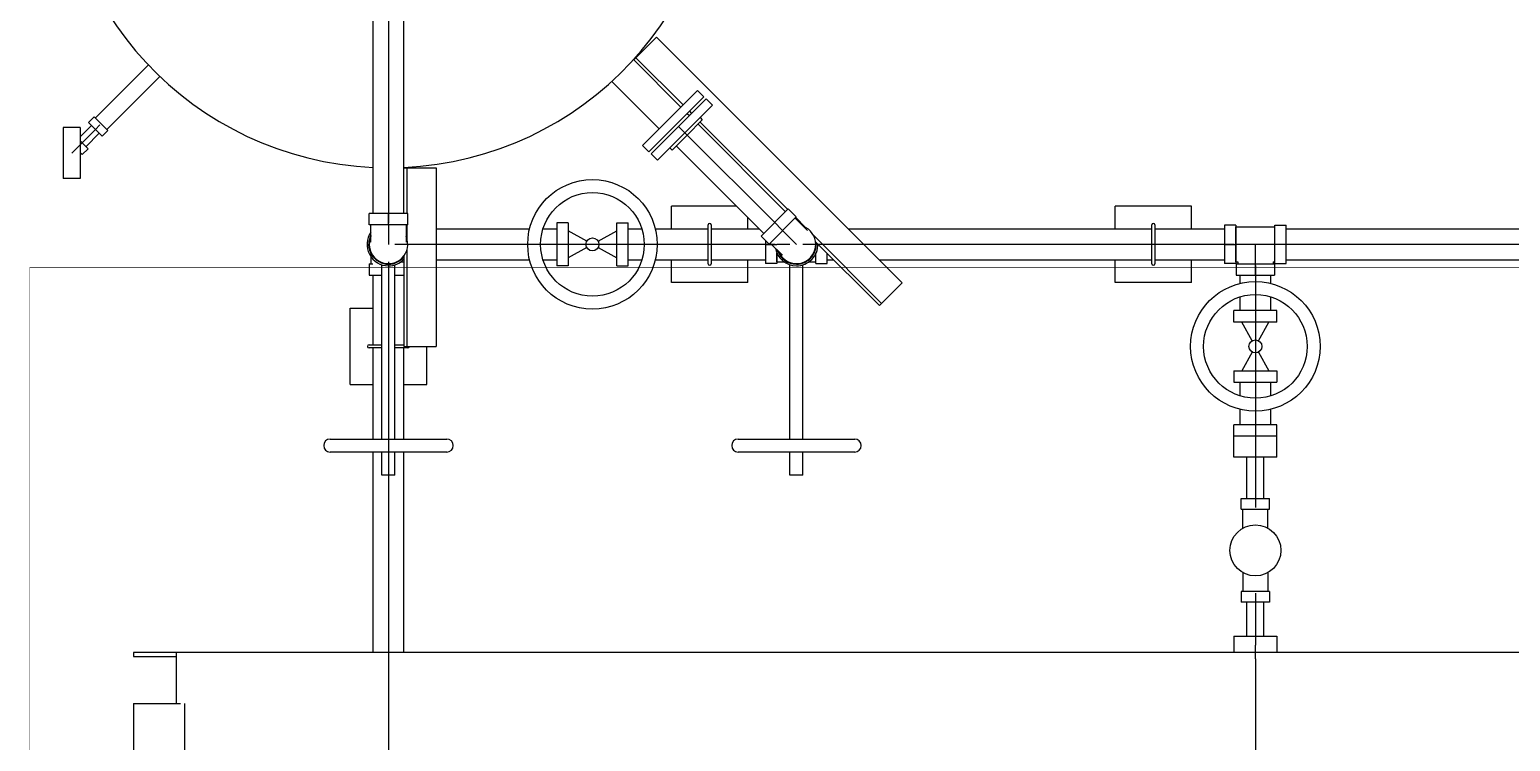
# Model space of a CAD drawing. Header units: inches. Extents: x 517790 to 538444, y 301815 to 302461.
# Drawn here: x 517917.665 to 517920.406, y 302317.719 to 302319.036 of the extents above; entities that cross this region are included whole.
import ezdxf

# ---------------------------------------------------------------- set-up
doc = ezdxf.new("R2010")
doc.units = ezdxf.units.IN
doc.header["$MEASUREMENT"] = 0
doc.layers.add('Layout', color=6, linetype='Continuous', lineweight=15)
doc.layers.add('硅胶总平面底图 工艺装置区', color=253, linetype='Continuous')

msp = doc.modelspace()

# ---------------------------------------------------------------- linework, layer by layer
at = {"layer": 'Layout', "color": 9, "const_width": 0.000914}
msp.add_lwpolyline([(517923.1468, 302310.3742), (517923.1468, 302318.5961), (517917.6656, 302318.5961), (517917.6656, 302310.3742)], close=True, dxfattribs=at)
at = {"layer": '硅胶总平面底图 工艺装置区', "color": 253, "linetype": 'Continuous', "lineweight": -3}
for p, q in [((517918.3009, 302318.6958), (517918.3009, 302319.3376)), ((517918.3294, 302319.3376), (517918.3294, 302318.6958)), ((517918.3579, 302318.6958), (517918.3579, 302319.3376)), ((517918.7874, 302318.9842), (517918.8255, 302319.0222)), ((517918.8255, 302319.0222), (517919.2803, 302318.5674)), ((517917.8851, 302318.9708), (517917.7869, 302318.8726)), ((517918.783, 302318.9806), (517918.8708, 302318.8928)), ((517918.7834, 302318.9802), (517918.7874, 302318.9842)), ((517918.7874, 302318.9842), (517918.8748, 302318.8968)), ((517917.9063, 302318.9496), (517917.8081, 302318.8514)), ((517918.7427, 302318.9404), (517918.8306, 302318.8525)), ((517918.8507, 302318.8726), (517918.9016, 302318.9235)), ((517918.8624, 302318.8609), (517918.9133, 302318.9118)), ((517918.9173, 302318.9078), (517918.8664, 302318.8569)), ((517918.9016, 302318.9235), (517918.9133, 302318.9118)), ((517918.929, 302318.8961), (517918.9173, 302318.9078)), ((517918.929, 302318.8961), (517918.8781, 302318.8452)), ((517918.8825, 302318.8811), (517918.8865, 302318.8771)), ((517918.8865, 302318.8851), (517918.8905, 302318.8811)), ((517917.7274, 302318.8549), (517917.7274, 302318.8077)), ((517917.7589, 302318.8549), (517917.7274, 302318.8549)), ((517917.7589, 302318.8376), (517917.7798, 302318.8586)), ((517917.7589, 302318.8549), (517917.7589, 302318.8077)), ((517917.7869, 302318.8514), (517917.7621, 302318.8266)), ((517917.7848, 302318.8747), (517917.7742, 302318.8641)), ((517917.7742, 302318.8641), (517917.7996, 302318.8387)), ((517917.7848, 302318.8747), (517917.8102, 302318.8493)), ((517917.7954, 302318.8599), (517917.7869, 302318.8514)), ((517917.8102, 302318.8493), (517917.7996, 302318.8387)), ((517918.7998, 302318.8218), (517918.8507, 302318.8726)), ((517918.8115, 302318.8101), (517918.8624, 302318.8609)), ((517918.8664, 302318.8569), (517918.8155, 302318.8061)), ((517918.8664, 302318.8569), (517918.8696, 302318.8537)), ((517918.8696, 302318.8537), (517918.8823, 302318.841)), ((517918.8823, 302318.841), (517918.9104, 302318.8691)), ((517919.0644, 302318.6992), (517918.9025, 302318.8611)), ((517918.9061, 302318.8733), (517918.9104, 302318.8691)), ((517918.9065, 302318.8651), (517919.0684, 302318.7032)), ((517917.7621, 302318.8266), (517917.7432, 302318.8077)), ((517917.7621, 302318.8266), (517917.7589, 302318.8299)), ((517917.7733, 302318.8155), (517917.7621, 302318.8266)), ((517917.7693, 302318.8195), (517917.7941, 302318.8443)), ((517918.7998, 302318.8218), (517918.8115, 302318.8101)), ((517918.8781, 302318.8452), (517918.8272, 302318.7944)), ((517918.8543, 302318.8129), (517918.8823, 302318.841)), ((517919.0241, 302318.6589), (517918.8622, 302318.8209)), ((517918.8823, 302318.841), (517919.0443, 302318.6791)), ((517917.7274, 302318.8077), (517917.7274, 302318.7605)), ((517917.7589, 302318.8077), (517917.7589, 302318.7605)), ((517917.7589, 302318.8054), (517917.7605, 302318.8071)), ((517917.7627, 302318.805), (517917.76, 302318.8077)), ((517917.7627, 302318.805), (517917.7733, 302318.8155)), ((517918.8272, 302318.7944), (517918.8155, 302318.8061)), ((517918.85, 302318.8172), (517918.8543, 302318.8129)), ((517918.3579, 302318.7803), (517918.3636, 302318.7803)), ((517918.3636, 302318.7803), (517918.3636, 302318.6958)), ((517918.3636, 302318.7803), (517918.4174, 302318.7803)), ((517918.4174, 302318.7803), (517918.4174, 302318.4499)), ((517917.7589, 302318.7605), (517917.7274, 302318.7605)), ((517918.365, 302318.6958), (517918.2938, 302318.6958)), ((517918.2938, 302318.6748), (517918.2938, 302318.6958)), ((517918.3294, 302318.6958), (517918.3294, 302318.6778)), ((517918.3294, 302318.6778), (517918.3294, 302318.6958)), ((517918.365, 302318.6748), (517918.365, 302318.6958)), ((517918.9735, 302318.7095), (517918.8533, 302318.7095)), ((517918.8533, 302318.6672), (517918.8533, 302318.7095)), ((517918.9949, 302318.6672), (517918.9949, 302318.6881)), ((517919.0694, 302318.7042), (517919.0191, 302318.6539)), ((517919.0843, 302318.6894), (517919.0339, 302318.6391)), ((517919.0843, 302318.6894), (517919.0694, 302318.7042)), ((517919.0821, 302318.6873), (517919.1048, 302318.6646)), ((517919.0832, 302318.6884), (517919.1016, 302318.67)), ((517919.8162, 302318.7095), (517919.6746, 302318.7095)), ((517919.6746, 302318.6672), (517919.6746, 302318.7095)), ((517919.8162, 302318.6672), (517919.8162, 302318.7095)), ((517918.365, 302318.6748), (517918.2938, 302318.6748)), ((517918.2968, 302318.6427), (517918.2968, 302318.6748)), ((517918.3294, 302318.6748), (517918.3294, 302318.6778)), ((517918.3294, 302318.6748), (517918.3294, 302318.6748)), ((517918.3294, 302318.6748), (517918.3294, 302318.6387)), ((517918.362, 302318.6748), (517918.362, 302318.6427)), ((517918.3636, 302318.6748), (517918.3636, 302318.6488)), ((517918.4174, 302318.6672), (517918.5906, 302318.6672)), ((517918.6154, 302318.6672), (517918.6409, 302318.6672)), ((517918.6409, 302318.6784), (517918.6409, 302318.6387)), ((517918.6619, 302318.6784), (517918.6409, 302318.6784)), ((517918.6619, 302318.6784), (517918.6619, 302318.6387)), ((517918.6965, 302318.6445), (517918.6619, 302318.6638)), ((517918.7175, 302318.6445), (517918.7521, 302318.6638)), ((517918.7521, 302318.6387), (517918.7521, 302318.6784)), ((517918.7521, 302318.6784), (517918.7731, 302318.6784)), ((517918.7731, 302318.6387), (517918.7731, 302318.6784)), ((517918.7731, 302318.6672), (517918.7986, 302318.6672)), ((517918.8235, 302318.6672), (517918.9213, 302318.6672)), ((517918.9213, 302318.6028), (517918.9213, 302318.6746)), ((517918.927, 302318.6746), (517918.927, 302318.6028)), ((517918.927, 302318.6672), (517919.0159, 302318.6672)), ((517919.057, 302318.6664), (517919.0443, 302318.6791)), ((517919.0443, 302318.6791), (517919.057, 302318.6664)), ((517919.0591, 302318.6642), (517919.057, 302318.6664)), ((517919.0591, 302318.6642), (517919.0591, 302318.6642)), ((517919.0591, 302318.6642), (517919.0846, 302318.6387)), ((517919.1805, 302318.6672), (517919.7426, 302318.6672)), ((517919.7426, 302318.6028), (517919.7426, 302318.6746)), ((517919.7482, 302318.6746), (517919.7482, 302318.6028)), ((517919.7482, 302318.6672), (517919.8771, 302318.6672)), ((517919.8771, 302318.6743), (517919.8771, 302318.6031)), ((517919.8981, 302318.6743), (517919.8771, 302318.6743)), ((517919.8981, 302318.6743), (517919.8981, 302318.6031)), ((517919.8981, 302318.6061), (517919.8981, 302318.6713)), ((517919.8981, 302318.6713), (517919.9703, 302318.6713)), ((517919.9703, 302318.6031), (517919.9703, 302318.6743)), ((517919.9703, 302318.6743), (517919.9913, 302318.6743)), ((517919.9913, 302318.6031), (517919.9913, 302318.6743)), ((517919.9913, 302318.6672), (517920.8754, 302318.6672)), ((517918.3655, 302318.6387), (517918.3414, 302318.6387)), ((517918.3636, 302318.6286), (517918.3636, 302318.4499)), ((517918.3865, 302318.6387), (517918.3655, 302318.6387)), ((517918.4174, 302318.6387), (517918.3685, 302318.6387)), ((517918.5871, 302318.6387), (517918.4174, 302318.6387)), ((517918.6111, 302318.6387), (517918.5871, 302318.6387)), ((517918.6409, 302318.6387), (517918.6111, 302318.6387)), ((517918.6409, 302318.6387), (517918.6409, 302318.599)), ((517918.6589, 302318.6387), (517918.6409, 302318.6387)), ((517918.7551, 302318.6387), (517918.6589, 302318.6387)), ((517918.6619, 302318.6387), (517918.6619, 302318.599)), ((517918.6965, 302318.6329), (517918.6619, 302318.6137)), ((517918.7175, 302318.6329), (517918.7521, 302318.6137)), ((517918.7521, 302318.599), (517918.7521, 302318.6387)), ((517918.7731, 302318.6387), (517918.7551, 302318.6387)), ((517918.8029, 302318.6387), (517918.7731, 302318.6387)), ((517918.7731, 302318.599), (517918.7731, 302318.6387)), ((517918.8269, 302318.6387), (517918.8029, 302318.6387)), ((517918.9213, 302318.6387), (517918.8269, 302318.6387)), ((517918.927, 302318.6387), (517918.9213, 302318.6387)), ((517919.0275, 302318.6387), (517918.927, 302318.6387)), ((517919.0339, 302318.6391), (517919.0191, 302318.6539)), ((517919.0275, 302318.6454), (517919.0275, 302318.6387)), ((517919.0275, 302318.6387), (517919.0485, 302318.6387)), ((517919.0275, 302318.6387), (517919.0275, 302318.6031)), ((517919.0455, 302318.6387), (517919.0275, 302318.6387)), ((517919.0587, 302318.6185), (517919.036, 302318.6412)), ((517919.0485, 302318.6387), (517919.0485, 302318.6387)), ((517919.0726, 302318.6387), (517919.0485, 302318.6387)), ((517919.1207, 302318.6387), (517919.0966, 302318.6387)), ((517919.1159, 302318.6557), (517919.2423, 302318.5294)), ((517919.1199, 302318.6437), (517919.2382, 302318.5254)), ((517919.1417, 302318.6387), (517919.1207, 302318.6387)), ((517919.209, 302318.6387), (517919.1237, 302318.6387)), ((517919.7426, 302318.6387), (517919.209, 302318.6387)), ((517919.7482, 302318.6387), (517919.7426, 302318.6387)), ((517919.8771, 302318.6387), (517919.7482, 302318.6387)), ((517919.8951, 302318.6387), (517919.8771, 302318.6387)), ((517919.8771, 302318.6387), (517919.8951, 302318.6387)), ((517919.8951, 302318.6387), (517919.8981, 302318.6387)), ((517919.9703, 302318.6387), (517919.8981, 302318.6387)), ((517919.8981, 302318.6387), (517919.8981, 302318.6387)), ((517919.9342, 302318.6026), (517919.9342, 302318.6387)), ((517919.9733, 302318.6387), (517919.9703, 302318.6387)), ((517919.9913, 302318.6387), (517919.9733, 302318.6387)), ((517919.9913, 302318.6387), (517919.9733, 302318.6387)), ((517920.8754, 302318.6387), (517919.9913, 302318.6387)), ((517918.2938, 302318.6026), (517918.3006, 302318.6026)), ((517918.2938, 302318.6026), (517918.2938, 302318.5817)), ((517918.2968, 302318.6161), (517918.2968, 302318.6026)), ((517918.3294, 302318.6061), (517918.3294, 302318.5817)), ((517918.352, 302318.6061), (517918.3579, 302318.6061)), ((517918.3579, 302318.6173), (517918.3579, 302318.4499)), ((517918.4174, 302318.6102), (517918.5906, 302318.6102)), ((517918.6154, 302318.6102), (517918.6409, 302318.6102)), ((517918.7731, 302318.6102), (517918.7986, 302318.6102)), ((517918.8235, 302318.6102), (517918.9213, 302318.6102)), ((517918.8533, 302318.5679), (517918.8533, 302318.6102)), ((517918.927, 302318.6102), (517919.0275, 302318.6102)), ((517918.9949, 302318.5679), (517918.9949, 302318.6102)), ((517919.0485, 302318.6031), (517919.0275, 302318.6031)), ((517919.0485, 302318.6061), (517919.0485, 302318.6222)), ((517919.0485, 302318.6222), (517919.0485, 302318.6031)), ((517919.0485, 302318.6061), (517919.062, 302318.6061)), ((517919.1072, 302318.6061), (517919.1207, 302318.6061)), ((517919.1207, 302318.6031), (517919.1207, 302318.6222)), ((517919.1207, 302318.6031), (517919.1417, 302318.6031)), ((517919.1417, 302318.6031), (517919.1417, 302318.6219)), ((517919.1417, 302318.6102), (517919.1534, 302318.6102)), ((517919.2375, 302318.6102), (517919.7426, 302318.6102)), ((517919.6746, 302318.5679), (517919.6746, 302318.6102)), ((517919.7482, 302318.6102), (517919.8771, 302318.6102)), ((517919.8162, 302318.5679), (517919.8162, 302318.6102)), ((517919.8981, 302318.6031), (517919.8771, 302318.6031)), ((517919.8981, 302318.6061), (517919.9016, 302318.6061)), ((517919.8986, 302318.6026), (517919.9698, 302318.6026)), ((517919.8986, 302318.6026), (517919.8986, 302318.5817)), ((517919.9016, 302318.6061), (517919.9016, 302318.6026)), ((517919.9342, 302318.5996), (517919.9342, 302318.6026)), ((517919.9668, 302318.6061), (517919.9703, 302318.6061)), ((517919.9668, 302318.6061), (517919.9668, 302318.6026)), ((517919.9698, 302318.6026), (517919.9698, 302318.5817)), ((517919.9703, 302318.6031), (517919.9913, 302318.6031)), ((517919.9913, 302318.6102), (517920.8754, 302318.6102)), ((517918.2938, 302318.5817), (517918.3174, 302318.5817)), ((517918.3009, 302318.4528), (517918.3009, 302318.5817)), ((517918.3174, 302318.2783), (517918.3174, 302318.6009)), ((517918.3294, 302318.5817), (517918.3294, 302318.2116)), ((517918.3414, 302318.2783), (517918.3414, 302318.6009)), ((517918.3414, 302318.5817), (517918.3579, 302318.5817)), ((517918.6619, 302318.599), (517918.6409, 302318.599)), ((517918.7521, 302318.599), (517918.7731, 302318.599)), ((517919.0726, 302318.2783), (517919.0726, 302318.6009)), ((517919.0966, 302318.2783), (517919.0966, 302318.6009)), ((517919.8986, 302318.5817), (517919.9698, 302318.5817)), ((517919.9057, 302318.5664), (517919.9057, 302318.5817)), ((517919.9342, 302318.5996), (517919.9342, 302318.5817)), ((517919.9342, 302318.5817), (517919.9342, 302318.5996)), ((517919.9342, 302318.5817), (517919.9342, 302318.5698)), ((517919.9627, 302318.5664), (517919.9627, 302318.5817)), ((517918.9949, 302318.5679), (517918.8533, 302318.5679)), ((517919.2423, 302318.5294), (517919.2803, 302318.5674)), ((517919.8162, 302318.5679), (517919.6746, 302318.5679)), ((517919.9342, 302318.5698), (517919.9342, 302318.5458)), ((517918.2586, 302318.3791), (517918.2586, 302318.5207)), ((517918.2586, 302318.5207), (517918.3009, 302318.5207)), ((517919.2382, 302318.5254), (517919.2423, 302318.5294)), ((517919.9057, 302318.516), (517919.9057, 302318.5415)), ((517919.9342, 302318.5458), (517919.9342, 302318.516)), ((517919.9627, 302318.516), (517919.9627, 302318.5415)), ((517919.9342, 302318.516), (517919.8945, 302318.516)), ((517919.8945, 302318.495), (517919.8945, 302318.516)), ((517919.9342, 302318.495), (517919.8945, 302318.495)), ((517919.9284, 302318.4604), (517919.9092, 302318.495)), ((517919.9739, 302318.516), (517919.9342, 302318.516)), ((517919.9342, 302318.516), (517919.9342, 302318.498)), ((517919.9342, 302318.498), (517919.9342, 302318.4018)), ((517919.9739, 302318.495), (517919.9342, 302318.495)), ((517919.94, 302318.4604), (517919.9593, 302318.495)), ((517919.9739, 302318.495), (517919.9739, 302318.516)), ((517918.2935, 302318.4528), (517918.3174, 302318.4528)), ((517918.3174, 302318.4471), (517918.2935, 302318.4471)), ((517918.3009, 302318.2783), (517918.3009, 302318.4471)), ((517918.3414, 302318.4528), (517918.3579, 302318.4528)), ((517918.3653, 302318.4471), (517918.3414, 302318.4471)), ((517918.3579, 302318.4499), (517918.3636, 302318.4499)), ((517918.3579, 302318.2783), (517918.3579, 302318.4471)), ((517918.3636, 302318.4499), (517918.4174, 302318.4499)), ((517918.4002, 302318.3791), (517918.4002, 302318.4499)), ((517919.9284, 302318.4394), (517919.9092, 302318.4048)), ((517919.94, 302318.4394), (517919.9593, 302318.4048)), ((517919.8945, 302318.4048), (517919.9342, 302318.4048)), ((517919.8945, 302318.4048), (517919.8945, 302318.3838)), ((517919.8945, 302318.3838), (517919.9342, 302318.3838)), ((517919.9057, 302318.3583), (517919.9057, 302318.3838)), ((517919.9342, 302318.4048), (517919.9739, 302318.4048)), ((517919.9342, 302318.4018), (517919.9342, 302318.3838)), ((517919.9342, 302318.3838), (517919.9342, 302318.354)), ((517919.9342, 302318.3838), (517919.9739, 302318.3838)), ((517919.9627, 302318.3583), (517919.9627, 302318.3838)), ((517919.9739, 302318.4048), (517919.9739, 302318.3838)), ((517918.2586, 302318.3791), (517918.3009, 302318.3791)), ((517918.3579, 302318.3791), (517918.4002, 302318.3791)), ((517919.9057, 302318.3046), (517919.9057, 302318.3335)), ((517919.9342, 302318.354), (517919.9342, 302318.33)), ((517919.9342, 302318.33), (517919.9342, 302318.3046)), ((517919.9627, 302318.3046), (517919.9627, 302318.3335)), ((517919.9342, 302318.3046), (517919.8945, 302318.3046)), ((517919.8945, 302318.2446), (517919.8945, 302318.3046)), ((517919.8945, 302318.2836), (517919.8945, 302318.3046)), ((517919.9342, 302318.3046), (517919.9342, 302318.2866)), ((517919.9739, 302318.3046), (517919.9342, 302318.3046)), ((517919.9739, 302318.2446), (517919.9739, 302318.3046)), ((517919.9739, 302318.2836), (517919.9739, 302318.3046)), ((517918.2215, 302318.2783), (517918.4373, 302318.2783)), ((517918.9767, 302318.2783), (517919.1925, 302318.2783)), ((517919.9342, 302318.2836), (517919.8945, 302318.2836)), ((517919.9342, 302318.2866), (517919.9342, 302318.2611)), ((517919.9739, 302318.2836), (517919.9342, 302318.2836)), ((517918.4373, 302318.2543), (517918.2215, 302318.2543)), ((517918.3009, 302317.8835), (517918.3009, 302318.2543)), ((517918.3174, 302318.2116), (517918.3174, 302318.2543)), ((517918.3414, 302318.2116), (517918.3414, 302318.2543)), ((517918.3579, 302317.8835), (517918.3579, 302318.2543)), ((517919.1925, 302318.2543), (517918.9767, 302318.2543)), ((517919.0726, 302318.2116), (517919.0726, 302318.2543)), ((517919.0966, 302318.2116), (517919.0966, 302318.2543)), ((517919.9342, 302318.2611), (517919.9342, 302318.2446)), ((517919.9342, 302318.2446), (517919.8945, 302318.2446)), ((517919.9184, 302318.1681), (517919.9184, 302318.2446)), ((517919.9739, 302318.2446), (517919.9342, 302318.2446)), ((517919.9342, 302318.2446), (517919.9342, 302318.1681)), ((517919.95, 302318.1681), (517919.95, 302318.2446)), ((517918.3294, 302318.2116), (517918.3174, 302318.2116)), ((517918.3414, 302318.2116), (517918.3294, 302318.2116)), ((517918.3294, 302318.2116), (517918.3294, 302317.8835)), ((517919.0846, 302318.2116), (517919.0726, 302318.2116)), ((517919.0966, 302318.2116), (517919.0846, 302318.2116)), ((517919.908, 302318.1681), (517919.9605, 302318.1681)), ((517919.908, 302318.1486), (517919.908, 302318.1681)), ((517919.9342, 302318.1681), (517919.9342, 302318.1516)), ((517919.9605, 302318.1486), (517919.9605, 302318.1681)), ((517919.908, 302318.1486), (517919.9605, 302318.1486)), ((517919.9109, 302318.1134), (517919.9109, 302318.1486)), ((517919.9575, 302318.1134), (517919.9575, 302318.1486)), ((517919.9109, 302318.0312), (517919.9109, 302317.996)), ((517919.9575, 302318.0312), (517919.9575, 302317.996)), ((517919.9342, 302317.996), (517919.908, 302317.996)), ((517919.908, 302317.996), (517919.908, 302317.9765)), ((517919.9342, 302317.9765), (517919.908, 302317.9765)), ((517919.9184, 302317.9135), (517919.9184, 302317.9765)), ((517919.9605, 302317.996), (517919.9342, 302317.996)), ((517919.9342, 302317.993), (517919.9342, 302317.9765)), ((517919.9342, 302317.9765), (517919.9342, 302317.9135)), ((517919.9605, 302317.9765), (517919.9342, 302317.9765)), ((517919.95, 302317.9135), (517919.95, 302317.9765)), ((517919.9605, 302317.996), (517919.9605, 302317.9765)), ((517919.8945, 302317.9135), (517919.9342, 302317.9135)), ((517919.8945, 302317.9135), (517919.8945, 302317.8835)), ((517919.9342, 302317.9135), (517919.9342, 302317.897)), ((517919.9342, 302317.9135), (517919.9739, 302317.9135)), ((517919.9342, 302317.8835), (517919.9342, 302317.897)), ((517919.9739, 302317.9135), (517919.9739, 302317.8835)), ((517917.8574, 302317.8835), (517917.8574, 302317.876)), ((517917.9369, 302317.8835), (517917.8574, 302317.8835)), ((517917.8574, 302317.876), (517917.9369, 302317.876)), ((517917.9369, 302317.7891), (517917.9369, 302317.8835)), ((517922.6569, 302317.8835), (517917.9369, 302317.8835)), ((517918.3294, 302317.8835), (517918.3294, 302317.6947)), ((517919.9342, 302317.8715), (517919.9342, 302317.8835)), ((517919.9342, 302317.8715), (517919.9342, 302317.7428)), ((517917.8574, 302317.7891), (517917.9443, 302317.7891)), ((517917.8574, 302317.7891), (517917.8574, 302310.9924)), ((517917.9518, 302317.7891), (517917.9518, 302317.6947)), ((517919.9342, 302317.7428), (517919.9342, 302317.6947))]:
    msp.add_line(p, q, dxfattribs=at)
for centre, radius in [((517918.707, 302318.6387), 0.1199), ((517918.707, 302318.6387), 0.0959), ((517918.707, 302318.6387), 0.012), ((517919.9342, 302318.4499), 0.1199), ((517919.9342, 302318.4499), 0.0959), ((517919.9342, 302318.4499), 0.012), ((517919.9342, 302318.0723), 0.0472), ((517919.9342, 302318.0723), 0.0472)]:
    msp.add_circle(centre, radius, dxfattribs=at)
for centre, radius, start, end in [((517918.3294, 302319.3939), 0.6136, 90, 267.3403), ((517918.3294, 302319.3939), 0.6136, 90, 267.3403), ((517918.3294, 302319.3939), 0.6136, 272.6597, 90), ((517918.3294, 302319.3939), 0.6136, 272.6597, 90), ((517918.3294, 302318.6387), 0.0397, 145.2606, 270), ((517918.9241, 302318.6746), 0.00283, 0, 180), ((517919.0846, 302318.6387), 0.0356, 225, 68.6769), ((517919.7454, 302318.6746), 0.00283, 0, 180), ((517918.3294, 302318.6387), 0.0367, 152.734, 270), ((517918.3294, 302318.6387), 0.0356, 180, 23.6769), ((517918.3294, 302318.6387), 0.0356, 156.3231, 180), ((517919.0846, 302318.6387), 0.0397, 190.2606, 270), ((517919.0846, 302318.6387), 0.0367, 270, 5.9089), ((517919.0846, 302318.6387), 0.0397, 270, 0.8503), ((517918.3294, 302318.6387), 0.0367, 270, 320.9089), ((517918.3294, 302318.6387), 0.0397, 270, 315.8503), ((517918.9241, 302318.6028), 0.00283, 180, 0), ((517919.0846, 302318.6387), 0.0367, 197.734, 270), ((517919.0846, 302318.6387), 0.0356, 201.3232, 225), ((517919.7454, 302318.6028), 0.00283, 180, 0), ((517918.2935, 302318.4499), 0.00283, 90, 270), ((517918.3653, 302318.4499), 0.00283, 270, 0), ((517918.2215, 302318.2663), 0.012, 90, 270), ((517918.4373, 302318.2663), 0.012, 270, 90), ((517918.9767, 302318.2663), 0.012, 90, 270), ((517919.1925, 302318.2663), 0.012, 270, 90)]:
    msp.add_arc(centre, radius, start, end, dxfattribs=at)

doc.saveas('drawing.dxf')
